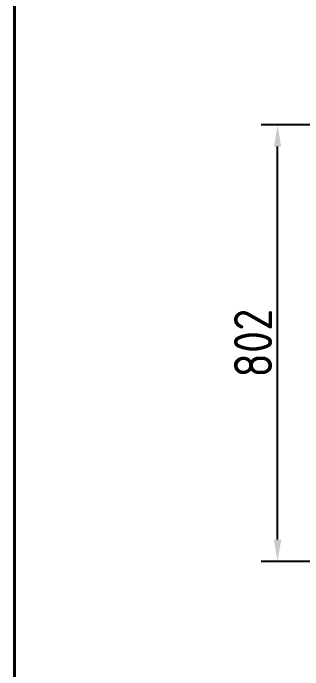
# Model space of a CAD drawing. Header units: millimetres. Extents: x 89051 to 218395, y -330386 to -125649.
# Drawn here: x 97351 to 97883, y -129160 to -127954 of the extents above; entities that cross this region are included whole.
import ezdxf

# ---------------------------------------------------------------- set-up
doc = ezdxf.new("R2010")
doc.units = ezdxf.units.MM
doc.header["$LTSCALE"] = 13
doc.layers.add('1', color=4, linetype='Continuous')
doc.layers.add('标注、文本', color=3, linetype='Continuous', lineweight=25)
doc.styles.get("Standard").update_dxf_attribs({"font": 'gbenor.shx', "bigfont": 'gbcbig.shx'})
doc.dimstyles.new('1-15', dxfattribs={"dimscale": 20, "dimtxt": 3.5, "dimasz": 2, "dimexe": 1.5, "dimexo": 0.5, "dimgap": 0.5, "dimtad": 1, "dimtoh": 1, "dimdec": 1, "dimdsep": 46, "dimtxsty": 'Standard', "dimcen": 2.5, "dimclrd": 3, "dimclre": 3, "dimclrt": 3, "dimadec": 0, "dimazin": 2, "dimtfac": 1, "dimtdec": 1, "dimtmove": 0, "dimatfit": 2, "dimfxl": 1, "dimarcsym": 0})

# ---------------------------------------------------------------- blocks, each defined once
blk = doc.blocks.new('*D542')
at = {"layer": 'Defpoints', "color": 0, "transparency": 16777216}
for p in [(97836.2, -128158.9), (98361.7, -128158.9), (98361.7, -128960.9)]:
    blk.add_point(p, dxfattribs=at)
at = {"layer": '标注、文本', "color": 3, "lineweight": -2, "transparency": 16777216}
for p, q in [((98351.7, -128158.9), (97806.2, -128158.9)), ((97836.2, -128920.9), (97836.2, -128198.9)), ((98351.7, -128960.9), (97806.2, -128960.9))]:
    blk.add_line(p, q, dxfattribs=at)
at = {"layer": '标注、文本', "color": 3, "transparency": 16777216}
for points in [[(97829.6, -128198.9), (97842.9, -128198.9), (97836.2, -128158.9)], [(97829.6, -128920.9), (97842.9, -128920.9), (97836.2, -128960.9)]]:
    blk.add_solid(points, dxfattribs=at)
at = {"layer": '标注、文本', "color": 3, "transparency": 16777216, "insert": (97791.2, -128559.9), "char_height": 70, "attachment_point": 5, "rotation": 90}
blk.add_mtext('802', dxfattribs=at)

msp = doc.modelspace()

# ---------------------------------------------------------------- linework, layer by layer
at = {"layer": '1', "color": 0, "lineweight": 40, "const_width": 5.53}
msp.add_lwpolyline([(97353.44, -130163.9), (103415.73, -130163.9), (103415.73, -125806.63), (97353.44, -125806.63), (97353.44, -130163.9)], dxfattribs=at)

# ---------------------------------------------------------------- dimensions: what is measured, and where the dimension line sits
at = {"layer": '标注、文本'}
dim = msp.add_linear_dim(base=(97836.23, -128158.88), p1=(98361.67, -128960.88), p2=(98361.67, -128158.88), angle=90, dimstyle='1-15', dxfattribs=at)
dim.commit()
dim.dimension.update_dxf_attribs({"geometry": '*D542', "text_midpoint": (97791.23, -128559.88)})

doc.saveas('drawing.dxf')
